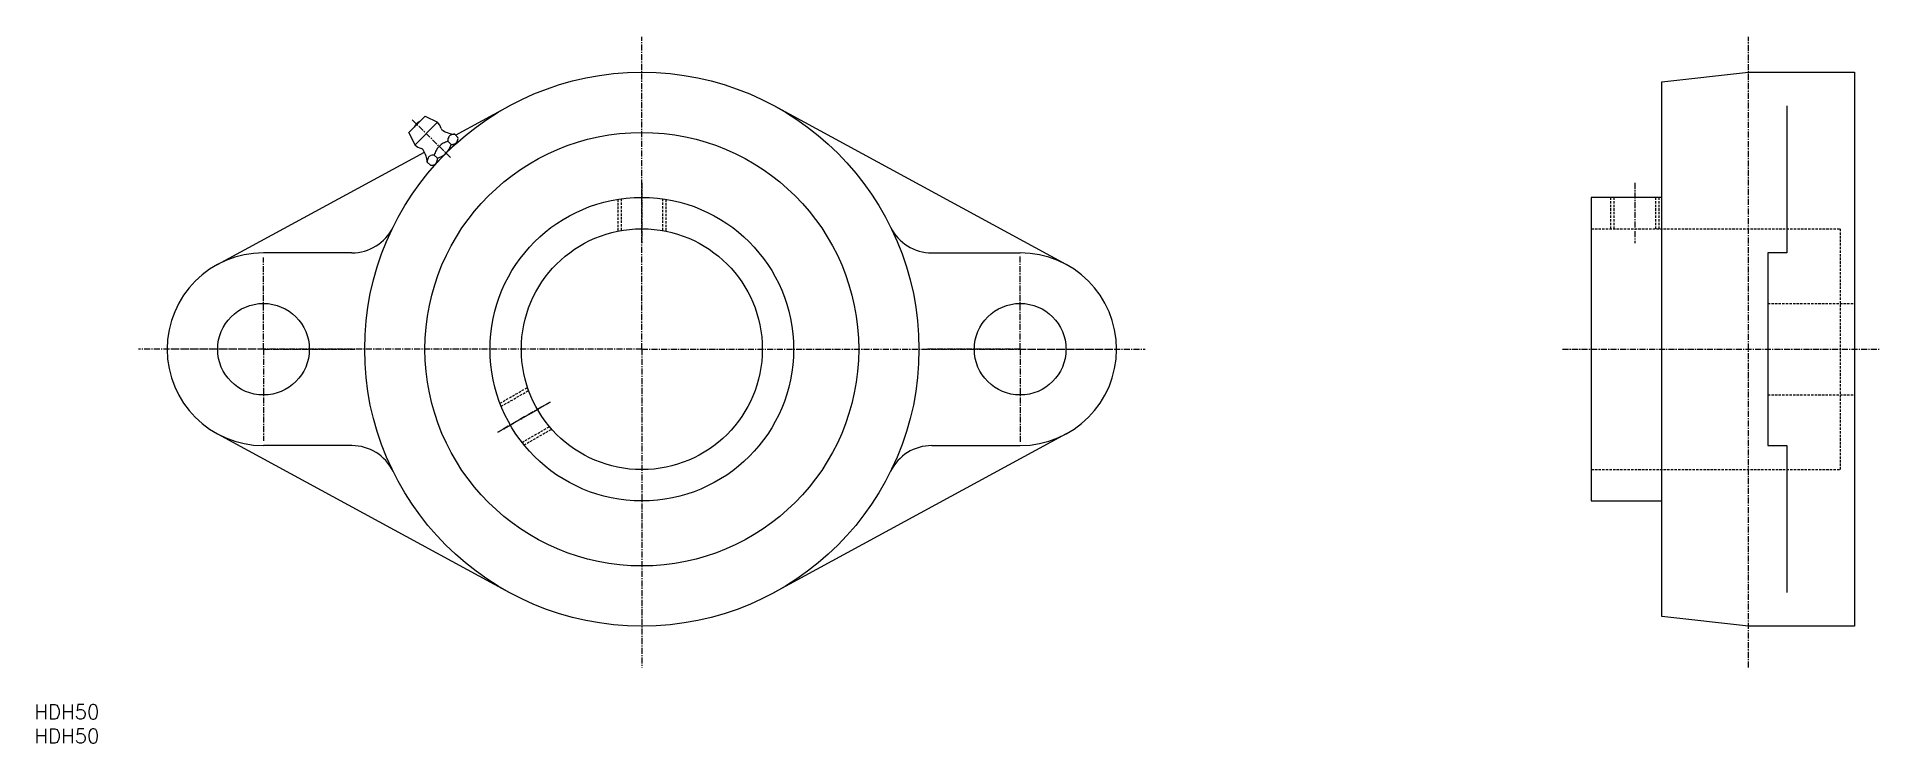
# Model space of a CAD drawing. Extents: x 45 to 428, y 37 to 184.
import ezdxf
from ezdxf.enums import TextEntityAlignment as Align

# ---------------------------------------------------------------- set-up
doc = ezdxf.new("R2010")
doc.units = 0
doc.linetypes.add('CENTER', pattern=[2, 1.25, -0.25, 0.25, -0.25])
doc.linetypes.add('DASHED', pattern=[0.75, 0.5, -0.25])
doc.layers.get('0').update_dxf_attribs({"linetype": 'CONTINUOUS'})
doc.layers.add('CENTER', color=1, linetype='CENTER')
doc.styles.get("Standard").update_dxf_attribs({"font": 'txt.shx', "bigfont": 'extfont.shx'})

msp = doc.modelspace()

# ---------------------------------------------------------------- linework, layer by layer
at = {"color": 7, "linetype": 'CONTINUOUS'}
for p, q in [((382.42, 174.58), (400.42, 176.58)), ((400.42, 176.58), (422.42, 176.58)), ((422.42, 176.58), (422.42, 61.58)), ((382.42, 63.58), (382.42, 174.58)), ((132.18, 163.52), (143.35, 169.59)), ((258.87, 136.65), (198.29, 169.59)), ((408.42, 169.59), (408.42, 139.08)), ((122.47, 164.05), (125.84, 167.46)), ((123.76, 161.51), (128.39, 166.2)), ((125.84, 167.46), (128.39, 166.2)), ((123.76, 161.51), (122.47, 164.05)), ((127.88, 157.43), (132.52, 162.13)), ((130.58, 162.25), (131.25, 161.59)), ((132, 163.69), (132.67, 163.03)), ((82.76, 136.65), (125.71, 160)), ((126.31, 157.93), (126.98, 157.27)), ((127.73, 159.37), (128.4, 158.71)), ((130.2, 159.78), (130.2, 159.78)), ((382.42, 150.58), (367.82, 150.58)), ((367.82, 150.58), (367.82, 87.58)), ((110.63, 139.08), (92.32, 139.08)), ((231, 139.08), (249.32, 139.08)), ((408.42, 139.08), (404.42, 139.08)), ((404.42, 139.08), (404.42, 99.08)), ((82.76, 101.51), (143.35, 68.56)), ((258.87, 101.51), (198.29, 68.56)), ((110.63, 99.08), (92.32, 99.08)), ((231, 99.08), (249.32, 99.08)), ((404.42, 99.08), (408.42, 99.08)), ((408.42, 99.08), (408.42, 68.56)), ((367.82, 87.58), (382.42, 87.58)), ((400.42, 61.58), (382.42, 63.58)), ((422.42, 61.58), (400.42, 61.58))]:
    msp.add_line(p, q, dxfattribs=at)
at = {"color": 3, "linetype": 'DASHED'}
for p, q in [((165.82, 150.18), (165.82, 143.57)), ((166.5, 150.28), (166.5, 143.7)), ((175.14, 150.28), (175.14, 143.7)), ((175.82, 150.18), (175.82, 143.57)), ((371.82, 150.58), (371.82, 144.08)), ((372.5, 150.58), (372.5, 144.08)), ((381.14, 150.58), (381.14, 144.08)), ((381.82, 150.58), (381.82, 144.08)), ((367.82, 144.08), (419.42, 144.08)), ((419.42, 144.08), (419.42, 94.08)), ((404.42, 128.58), (422.42, 128.58)), ((141.38, 107.86), (147.11, 111.16)), ((141.64, 107.22), (147.33, 110.51)), ((404.42, 109.58), (422.42, 109.58)), ((145.96, 99.73), (151.66, 103.02)), ((146.38, 99.2), (152.11, 102.5)), ((367.82, 94.08), (419.42, 94.08))]:
    msp.add_line(p, q, dxfattribs=at)
at = {"color": 7, "linetype": 'CONTINUOUS'}
for centre, radius in [((170.82, 119.08), 57.5), ((170.82, 119.08), 45), ((170.82, 119.08), 31.5), ((170.82, 119.08), 25), ((92.32, 119.08), 9.5), ((249.32, 119.08), 9.5)]:
    msp.add_circle(centre, radius, dxfattribs=at)
for centre, radius, start, end in [((126.35, 163.58), 3.2, 119.9551, 150.7127), ((126.07, 163.86), 3.3, 18.2832, 45.3339), ((129.97, 165.14), 0.8, 198.2643, 240.5665), ((132.52, 169.67), 6, 240.5656, 264.9964), ((126.07, 163.86), 3.3, 225.3339, 252.3846), ((124.83, 159.95), 0.8, 30.1013, 72.4035), ((131.65, 158.35), 4.04, 120.384, 150.2838), ((127.33, 162.62), 4.04, 300.384, 330.2838), ((132.23, 157.06), 5.44, 107.604, 118.753), ((132.05, 162.42), 1.48, 151.9248, 186.462), ((131.69, 162.57), 1.1, 120.3753, 150.2925), ((126.03, 163.18), 5.45, 331.9148, 343.0638), ((131.85, 162.22), 1.48, 84.2058, 118.743), ((131.4, 163.06), 1.48, 264.2165, 298.743), ((131.55, 162.71), 1.1, 300.3753, 330.2925), ((131.2, 162.86), 1.48, 331.9248, 6.4622), ((120.34, 157.34), 6, 5.6714, 30.1022), ((127.78, 158.1), 1.48, 151.9248, 186.462), ((127.42, 158.25), 1.1, 120.3753, 150.2925), ((127.58, 157.9), 1.48, 84.2058, 118.743), ((127.13, 158.74), 1.48, 264.2165, 298.743), ((132.95, 157.78), 5.45, 151.9148, 163.0596), ((127.28, 158.39), 1.1, 300.3753, 330.2925), ((126.93, 158.54), 1.48, 331.9248, 6.4622), ((126.75, 163.91), 5.44, 287.6083, 298.753), ((110.63, 148.62), 9.54, 270, 333.8531), ((231, 148.62), 9.54, 206.1469, 270), ((92.32, 119.08), 20, 90, 270), ((249.32, 119.08), 20, 270, 90), ((110.63, 89.53), 9.54, 26.1469, 90), ((231, 89.53), 9.54, 90, 153.8531)]:
    msp.add_arc(centre, radius, start, end, dxfattribs=at)
at = {"layer": 'CENTER', "color": 1, "linetype": 'CENTER'}
for p, q in [((170.82, 119.08), (170.82, 183.92)), ((400.42, 53.03), (400.42, 183.92)), ((131.13, 158.86), (123.17, 166.72)), ((170.82, 153.58), (170.82, 141.08)), ((376.82, 153.58), (376.82, 141.08)), ((92.32, 119.08), (92.32, 138.12)), ((249.32, 119.08), (249.32, 138.58)), ((92.32, 119.08), (92.32, 134.45)), ((249.32, 119.08), (249.32, 136.48)), ((170.82, 119.08), (66.38, 119.08)), ((92.32, 119.08), (73.28, 119.08)), ((92.32, 119.08), (76.95, 119.08)), ((92.32, 119.08), (92.32, 100.04)), ((92.32, 119.08), (111.36, 119.08)), ((92.32, 119.08), (92.32, 103.71)), ((92.32, 119.08), (107.69, 119.08)), ((170.82, 119.08), (170.82, 53.03)), ((170.82, 119.08), (275.25, 119.08)), ((249.32, 119.08), (229.81, 119.08)), ((249.32, 119.08), (231.92, 119.08)), ((249.32, 119.08), (249.32, 99.57)), ((249.32, 119.08), (268.82, 119.08)), ((249.32, 119.08), (249.32, 101.68)), ((249.32, 119.08), (266.71, 119.08)), ((361.81, 119.08), (427.54, 119.08)), ((140.94, 101.83), (151.77, 108.08)), ((151.77, 108.08), (140.94, 101.83))]:
    msp.add_line(p, q, dxfattribs=at)

# ---------------------------------------------------------------- texts
at = {"color": 7, "linetype": 'CONTINUOUS'}
for p in [(44.78, 43.8), (44.78, 38.8)]:
    msp.add_text('HDH50', height=3, dxfattribs=at).set_placement(p, align=Align.MIDDLE_LEFT)

doc.saveas('drawing.dxf')
